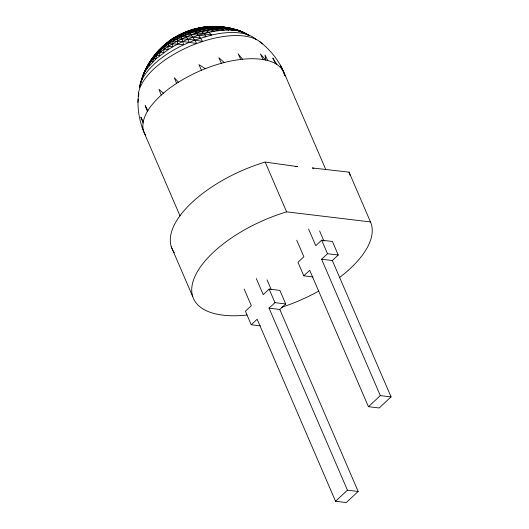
<?xml version="1.0" encoding="UTF-8"?>
<svg xmlns="http://www.w3.org/2000/svg" width="529" height="529" viewBox="0 0 529 529"><rect width="100%" height="100%" fill="white"/><g stroke="black" fill="none" stroke-linecap="round" stroke-linejoin="round"><path stroke-width="0.79" d="M180.058 215.971L144.258 132.931C139.841 122.265 137.395 110.66 138.135 99.095M325.791 169.578L284.47 73.676C279.596 61.278 264.355 58.864 252.604 58.706C232.555 58.864 212.949 64.776 194.877 73.161C177.929 81.42 161.471 92.066 150.031 107.334C144.278 115.157 139.603 126.702 145.806 135.589M137.937 102.401L138.525 93.078M140.45 85.348L139.55 87.133C143.009 70.145 152.537 54.54 165.934 43.557L166.516 43.477C188.807 24.281 223.893 20.823 249.443 35.588L246.58 34.464M262.192 43.9A68.155 31.046 -23.3 0 0 202.673 41.441L196.695 43.523A68.155 31.046 -23.3 0 0 138.333 96.245L138.849 93.197M152.035 58.812C145.693 67.11 141.984 77.055 139.55 87.133M143.504 75.693L144.126 72.942L146.956 67.791L145.204 70.086L143.048 75.27L144.126 72.942M147.452 66.489L149.357 63.215M149.33 62.501L146.804 68.849L144.695 72.089L147.941 65.186M142.076 79.211L140.264 83.972A64.736 29.492 -23.3 0 1 183.642 44.793L194.804 40.072L211.772 34.987A64.736 29.492 -23.3 0 1 255.996 39.384M138.333 96.245L138.889 94.942M141.891 78.352L143.101 76.361M162.919 46.552L159.249 49.977L152.484 58.197L153.536 57.079M239.267 31.251L246.964 33.949C229.857 25.524 209.709 24.539 191.597 30.001C182.393 34.001 167.296 36.858 167.997 49.713L155.744 59.043L146.804 68.849L146.725 67.143C151.089 60.055 155.288 52.424 162.337 47.603M152.028 58.719L151.109 59.764L149.37 65.576L148.682 64.141C159.374 50.103 175.337 41.097 191.531 34.788C208.135 28.89 227.351 24.638 244.054 32.58L230.406 28.235L228.098 27.938M165.901 43.914C159.811 48.476 154.713 54.48 151.049 61.113L152.352 62.296L156.015 53.284L158.693 51.227M279.788 309.458L358.179 491.481L347.441 490.185L269.049 308.169L279.788 309.458L285.706 303.944L279.874 290.395L269.142 289.105L263.217 294.62L256.287 278.532M332.331 260.533L391.063 396.902L380.331 395.613L321.599 259.243L332.331 260.533L338.256 255.018L332.417 241.469L321.685 240.179L315.76 245.694L308.579 229.017M244.16 289.065L251.328 305.689L245.403 311.204L251.235 324.753L257.16 319.238L335.551 501.261L346.283 502.55L358.179 491.481M269.049 308.169L274.974 302.654L285.706 303.944M296.743 240.219L303.871 256.763L297.946 262.278L303.785 275.827L309.71 270.312L368.435 406.682L379.174 407.971L391.063 396.902M321.599 259.243L327.524 253.728L338.256 255.018M368.435 406.682L380.331 395.613M335.551 501.261L347.441 490.185M159.249 49.977L158.27 50.804L158.654 51.485L163.6 52.721C165.835 32.077 191.24 33.234 206.151 36.395C202.409 31.218 195.426 26.186 189.289 31.039C205.536 25.709 224.455 25.359 240.735 31.502L223.886 27.158M155.123 55.016L153.271 57L153.82 58.078L155.744 59.043C157.582 49.997 164.995 43.193 172.877 39.179M182.703 33.519C192.199 28.308 203.87 30.246 214.172 31.35C221.717 30.093 229.454 29.545 237.045 30.715C228.634 26.9 219.145 26.093 210.026 26.721M192.239 29.981C202.243 26.086 213.703 28.645 224.051 30.173C214.437 24.486 202.455 26.417 192.463 30.027M179.291 35.337L177.632 36.263C187.484 30.06 200.855 33.856 211.772 34.987L206.277 30.371L201.046 28.209C191.412 30.431 182.148 34.167 173.598 39.126C166.919 42.69 160.175 47.63 159.5 55.843L155.797 54.236C164.261 45.739 174.749 39.496 185.712 34.782C199.221 29.082 214.245 25.015 228.667 30.047C218.933 24.856 207.256 26 196.98 28.738M204.954 27.429L207.983 28.103L214.172 31.35C197.767 34.325 182.022 40.726 167.997 49.713L160.829 48.351L162.952 47.127M185.21 32.434C195.644 27.171 208.076 29.016 219.204 30.609L212.235 27.482L208.757 26.873L216.321 27.118L224.488 28.209L233.011 30.226L228.508 28.374L220.216 27.005L212.413 26.549M194.811 29.34L196.259 28.586L201.999 27.396L203.896 27.773M180.415 34.742L182.135 33.882L181.513 33.724L179.847 35.026L178.69 35.139L177.288 37.076L177.539 44.112L183.642 44.793L181.328 36.746L181.513 33.724C190.242 30.351 199.916 31.429 209.001 32.381M187.57 31.542C194.493 26.582 199.347 36.977 202.673 41.441C192.457 39.688 181.883 37.83 171.535 39.51M197.112 28.936L201.999 27.396M182.723 33.618L184.489 32.831M168.612 41.692L169.842 41.15M185.084 32.593L186.882 31.879M173.36 38.26L175.522 37.566M199.592 28.301L205.318 26.913L206.7 27.29M175.959 36.653L177.076 36.389M205.437 27.204L214.152 26.496M205.179 27.779L206.654 27.581M205.431 27.263L207.732 26.992M201.959 27.594L203.315 27.475M187.372 31.251L188.086 31.224L190.176 33.003L196.695 43.523C187.458 42.036 178.008 40.521 168.639 41.5L165.934 43.557L177.539 44.112M206.627 27.495L200.293 27.739M210.582 26.708L208.519 26.629M211.56 26.543L219.178 26.582M220.024 26.966L226.505 27.839M214.424 26.662L215.984 26.714M219.885 26.867L222.226 26.953M219.462 27.151L221.049 27.263M339.254 277.712A96.443 43.933 -23.3 0 0 370.485 221.935L349.041 172.137L312.269 167.958A76.136 34.683 -23.3 0 1 313.876 168.341M247.076 315.013A96.443 43.933 -23.3 0 1 193.978 278.737A96.443 43.933 -23.3 0 1 286.606 211.851L370.485 221.935M303.785 275.827L312.983 276.938M251.235 324.753L260.44 325.864M225.01 27.548L226.557 27.739M200.484 38.095C191.948 37.004 183.133 35.813 174.61 37.612L172.93 41.176L172.652 46.83L163.454 45.673M174.352 252.723A96.443 43.933 -23.3 0 1 265.161 162.053L297.477 166.615A76.136 34.683 -23.3 0 0 295.235 166.675M230.227 28.566L238.738 30.556L249.443 35.588M227.291 27.568L235.663 29.558L240.735 31.502M233.21 29.148L235.048 30.014M205.298 68.691L198.97 64.637L201.39 70.245M259.918 41.771C269.797 49.402 277.989 59.301 283.127 70.714M163.408 93.19L158.978 89.335L161.226 95.048M224.276 62.554L218.854 57.707L221.36 63.288M184.416 32.421L189.177 42.313M178.412 82.22L174.266 77.684L176.58 83.351M242.527 59.255L238.169 53.852L240.755 59.413M276.839 64.459L272.799 58.018L275.536 63.592M143.306 121.716L140.853 117.134L143.028 122.966M147.875 110.634L145.191 105.608L147.379 111.394M280.357 65.1L283.491 71.514M267.734 60.524L265.029 54.963L265.743 60.101L260.427 53.978L263.105 59.539M319.595 230.902L323.986 241.131M321.685 240.179L327.524 253.728M265.161 162.053L286.606 211.851M267.052 279.828L271.126 289.33M269.142 289.105L274.974 302.654M171.284 246.792L192.728 296.59M282.592 70.198L281.692 68.056L284.47 73.676L284.972 75.912M283.187 71.627L284.675 75.197M142.083 127.059L143.756 131.437M318.676 291.082A96.443 43.933 -23.3 0 1 281.686 307.289M349.041 172.137A96.443 43.933 -23.3 0 1 350.218 175.661"/></g></svg>
